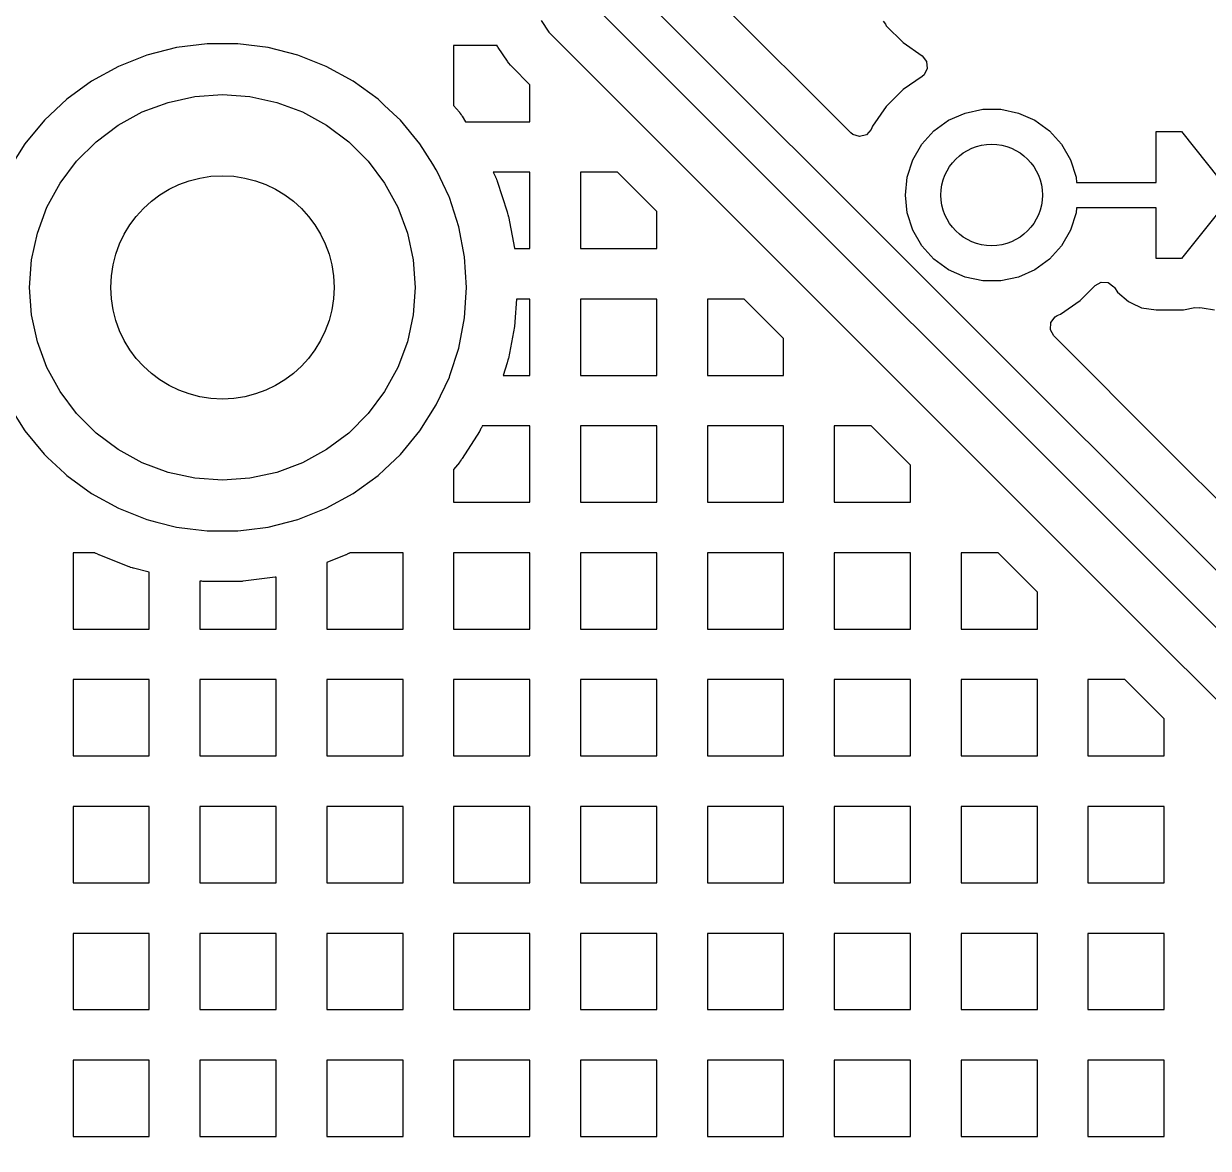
# Model space of a CAD drawing. Extents: x 2.49 to 8.57, y -5.87 to -1.87.
# Drawn here: x 7.3001 to 7.7596, y -3.6861 to -3.2498 of the extents above; entities that cross this region are included whole.
import ezdxf

# ---------------------------------------------------------------- set-up
doc = ezdxf.new("R2010")
doc.units = 0
doc.header["$MEASUREMENT"] = 0
doc.layers.add('BLACK', color=7, linetype='CONTINUOUS')

msp = doc.modelspace()

# ---------------------------------------------------------------- linework, layer by layer
at = {"layer": 'BLACK', "linetype": 'CONTINUOUS'}
for p, q in [((7.62092, -3.29218), (7.55421, -3.22546)), ((7.53307, -3.2322), (7.9804, -3.67953)), ((7.97157, -3.69297), (7.51963, -3.24103)), ((7.50076, -3.24852), (7.50378, -3.25304)), ((7.63345, -3.24878), (7.63433, -3.25003)), ((7.50378, -3.25304), (7.50378, -3.25304)), ((7.50378, -3.25304), (7.73169, -3.48095)), ((7.63433, -3.25003), (7.6347, -3.25056)), ((7.6347, -3.25056), (7.6347, -3.25056)), ((7.6347, -3.25056), (7.64128, -3.25714)), ((7.37122, -3.25757), (7.35942, -3.25906)), ((7.38311, -3.25757), (7.37122, -3.25757)), ((7.37122, -3.25757), (7.37122, -3.25757)), ((7.39491, -3.25906), (7.38311, -3.25757)), ((7.38311, -3.25757), (7.38311, -3.25757)), ((7.64128, -3.25714), (7.64128, -3.25714)), ((7.64128, -3.25714), (7.64859, -3.26225)), ((7.3479, -3.26202), (7.33685, -3.2664)), ((7.35942, -3.25906), (7.3479, -3.26202)), ((7.3479, -3.26202), (7.3479, -3.26202)), ((7.40643, -3.26202), (7.39491, -3.25906)), ((7.41748, -3.2664), (7.40643, -3.26202)), ((7.40643, -3.26202), (7.40643, -3.26202)), ((7.48369, -3.25819), (7.46686, -3.25819)), ((7.46686, -3.25819), (7.46686, -3.28147)), ((7.48381, -3.2584), (7.48369, -3.25819)), ((7.48406, -3.25881), (7.48381, -3.2584)), ((7.48419, -3.25901), (7.48406, -3.25881)), ((7.48774, -3.26433), (7.48419, -3.25901)), ((7.64859, -3.26225), (7.65031, -3.2644)), ((7.33685, -3.2664), (7.32643, -3.27213)), ((7.33685, -3.2664), (7.33685, -3.2664)), ((7.42791, -3.27213), (7.41748, -3.2664)), ((7.41748, -3.2664), (7.41748, -3.2664)), ((7.41748, -3.2664), (7.41748, -3.2664)), ((7.41748, -3.2664), (7.41748, -3.2664)), ((7.48788, -3.26453), (7.48774, -3.26433)), ((7.48817, -3.26491), (7.48788, -3.26453)), ((7.48831, -3.2651), (7.48817, -3.26491)), ((7.48892, -3.26585), (7.48831, -3.2651)), ((7.48908, -3.26603), (7.48892, -3.26585)), ((7.48941, -3.26639), (7.48908, -3.26603)), ((7.48957, -3.26656), (7.48941, -3.26639)), ((7.49646, -3.27345), (7.48957, -3.26656)), ((7.65059, -3.26714), (7.64935, -3.26959)), ((7.65031, -3.2644), (7.65059, -3.26714)), ((7.64859, -3.27025), (7.64128, -3.27537)), ((7.64935, -3.26959), (7.64859, -3.27025)), ((7.32642, -3.27213), (7.31681, -3.27912)), ((7.32643, -3.27213), (7.32642, -3.27213)), ((7.43753, -3.27912), (7.42791, -3.27213)), ((7.42791, -3.27213), (7.42791, -3.27213)), ((7.42791, -3.27213), (7.42791, -3.27213)), ((7.49646, -3.2878), (7.49646, -3.27345)), ((7.64128, -3.27537), (7.6347, -3.28195)), ((7.3168, -3.27912), (7.30814, -3.28726)), ((7.31681, -3.27912), (7.3168, -3.27912)), ((7.34609, -3.28404), (7.35609, -3.28031)), ((7.35609, -3.28031), (7.36652, -3.27804)), ((7.36652, -3.27804), (7.37717, -3.27728)), ((7.37717, -3.27728), (7.38781, -3.27804)), ((7.38781, -3.27804), (7.39824, -3.28031)), ((7.39824, -3.28031), (7.40824, -3.28404)), ((7.44002, -3.28146), (7.43753, -3.27912)), ((7.43753, -3.27912), (7.43753, -3.27912)), ((7.43753, -3.27912), (7.43753, -3.27912)), ((7.33672, -3.28915), (7.34609, -3.28404)), ((7.40824, -3.28404), (7.41761, -3.28915)), ((7.44004, -3.28147), (7.44002, -3.28146)), ((7.4449, -3.28604), (7.44004, -3.28147)), ((7.46686, -3.28147), (7.46908, -3.28416)), ((7.46908, -3.28416), (7.46917, -3.28428)), ((7.46917, -3.28428), (7.46936, -3.28452)), ((7.46936, -3.28452), (7.46946, -3.28465)), ((7.46946, -3.28465), (7.46982, -3.28515)), ((7.46982, -3.28515), (7.46991, -3.28527)), ((7.46991, -3.28527), (7.47008, -3.28553)), ((7.47008, -3.28553), (7.47016, -3.28565)), ((7.47016, -3.28565), (7.47152, -3.2878)), ((7.6347, -3.28195), (7.62937, -3.28957)), ((7.65886, -3.28727), (7.66525, -3.28443)), ((7.66525, -3.28443), (7.67209, -3.28297)), ((7.67209, -3.28297), (7.67909, -3.28297)), ((7.67909, -3.28297), (7.68593, -3.28443)), ((7.68593, -3.28443), (7.69232, -3.28727)), ((7.30814, -3.28726), (7.30056, -3.29642)), ((7.32818, -3.29555), (7.33672, -3.28915)), ((7.41761, -3.28915), (7.42615, -3.29555)), ((7.44619, -3.28726), (7.4449, -3.28604)), ((7.45375, -3.29639), (7.44619, -3.28726)), ((7.47152, -3.2878), (7.49646, -3.2878)), ((7.62937, -3.28957), (7.6288, -3.29079)), ((7.62937, -3.28957), (7.62937, -3.28957)), ((7.6532, -3.29138), (7.65886, -3.28727)), ((7.69232, -3.28727), (7.69798, -3.29138)), ((7.6217, -3.29281), (7.62092, -3.29218)), ((7.62433, -3.29361), (7.6217, -3.29281)), ((7.62698, -3.29286), (7.62433, -3.29361)), ((7.6288, -3.29079), (7.62698, -3.29286)), ((7.64852, -3.29658), (7.6532, -3.29138)), ((7.69798, -3.29138), (7.70266, -3.29658)), ((7.73937, -3.31133), (7.73937, -3.29165)), ((7.73937, -3.29165), (7.74921, -3.29165)), ((7.74921, -3.29165), (7.7689, -3.31625)), ((7.30056, -3.29642), (7.29418, -3.30646)), ((7.32063, -3.30309), (7.32818, -3.29555)), ((7.42615, -3.29555), (7.4337, -3.30309)), ((7.45378, -3.29642), (7.45375, -3.29639)), ((7.45877, -3.30429), (7.45378, -3.29642)), ((7.64502, -3.30264), (7.64852, -3.29658)), ((7.70266, -3.29658), (7.70616, -3.30264)), ((7.31424, -3.31164), (7.32063, -3.30309)), ((7.4337, -3.30309), (7.44009, -3.31164)), ((7.64286, -3.3093), (7.64502, -3.30264)), ((7.70616, -3.30264), (7.70832, -3.3093)), ((7.46015, -3.30646), (7.45877, -3.30429)), ((7.46059, -3.3074), (7.46015, -3.30646)), ((7.46263, -3.31174), (7.46059, -3.3074)), ((7.49646, -3.3074), (7.48226, -3.3074)), ((7.48226, -3.3074), (7.48308, -3.30915)), ((7.49646, -3.33701), (7.49646, -3.3074)), ((7.53041, -3.3074), (7.51607, -3.3074)), ((7.51607, -3.3074), (7.51607, -3.33701)), ((7.54568, -3.32267), (7.53041, -3.3074)), ((7.30912, -3.32101), (7.31424, -3.31164)), ((7.44009, -3.31164), (7.44521, -3.32101)), ((7.46507, -3.31691), (7.46263, -3.31174)), ((7.48308, -3.30915), (7.48315, -3.30929)), ((7.48315, -3.30929), (7.48327, -3.30958)), ((7.48327, -3.30958), (7.48333, -3.30972)), ((7.48333, -3.30972), (7.48355, -3.31029)), ((7.48355, -3.31029), (7.48361, -3.31043)), ((7.48361, -3.31043), (7.48371, -3.31072)), ((7.48371, -3.31072), (7.48376, -3.31087)), ((7.48376, -3.31087), (7.48763, -3.32277)), ((7.64213, -3.31625), (7.64286, -3.3093)), ((7.70832, -3.3093), (7.70854, -3.31133)), ((7.70854, -3.31133), (7.73937, -3.31133)), ((7.46521, -3.31722), (7.46507, -3.31691)), ((7.46889, -3.32853), (7.46521, -3.31722)), ((7.64286, -3.32321), (7.64213, -3.31625)), ((7.7689, -3.31625), (7.74921, -3.34086)), ((7.30539, -3.33101), (7.30912, -3.32101)), ((7.44521, -3.32101), (7.44894, -3.33101)), ((7.70854, -3.32117), (7.70832, -3.32321)), ((7.73937, -3.32117), (7.70854, -3.32117)), ((7.73937, -3.34086), (7.73937, -3.32117)), ((7.48763, -3.32277), (7.48767, -3.32291)), ((7.48767, -3.32291), (7.48776, -3.32321)), ((7.48776, -3.32321), (7.4878, -3.32336)), ((7.4878, -3.32336), (7.48795, -3.32395)), ((7.48795, -3.32395), (7.48799, -3.3241)), ((7.48799, -3.3241), (7.48806, -3.3244)), ((7.48806, -3.3244), (7.48809, -3.32455)), ((7.48809, -3.32455), (7.49043, -3.33684)), ((7.54568, -3.33701), (7.54568, -3.32267)), ((7.64502, -3.32987), (7.64286, -3.32321)), ((7.70832, -3.32321), (7.70616, -3.32987)), ((7.30312, -3.34143), (7.30539, -3.33101)), ((7.44894, -3.33101), (7.45121, -3.34143)), ((7.47111, -3.34021), (7.46889, -3.32853)), ((7.64852, -3.33592), (7.64502, -3.32987)), ((7.70616, -3.32987), (7.70266, -3.33592)), ((7.6532, -3.34112), (7.64852, -3.33592)), ((7.70266, -3.33592), (7.69798, -3.34112)), ((7.47186, -3.35208), (7.47111, -3.34021)), ((7.47111, -3.34021), (7.47111, -3.34021)), ((7.47111, -3.34021), (7.47111, -3.34021)), ((7.49043, -3.33684), (7.49046, -3.33699)), ((7.49046, -3.33699), (7.49046, -3.33701)), ((7.49046, -3.33701), (7.49646, -3.33701)), ((7.51607, -3.33701), (7.54568, -3.33701)), ((7.30236, -3.35208), (7.30312, -3.34143)), ((7.45121, -3.34143), (7.45197, -3.35208)), ((7.65886, -3.34524), (7.6532, -3.34112)), ((7.66525, -3.34808), (7.65886, -3.34524)), ((7.69232, -3.34524), (7.68593, -3.34808)), ((7.69798, -3.34112), (7.69232, -3.34524)), ((7.74921, -3.34086), (7.73937, -3.34086)), ((7.67209, -3.34954), (7.66525, -3.34808)), ((7.67909, -3.34954), (7.67209, -3.34954)), ((7.68593, -3.34808), (7.67909, -3.34954)), ((7.30312, -3.36273), (7.30236, -3.35208)), ((7.45197, -3.35208), (7.45121, -3.36273)), ((7.47111, -3.36395), (7.47186, -3.35208)), ((7.47186, -3.35208), (7.47186, -3.35208)), ((7.7099, -3.35714), (7.71567, -3.35137)), ((7.71567, -3.35137), (7.71808, -3.35005)), ((7.71808, -3.35005), (7.72083, -3.35025)), ((7.72083, -3.35025), (7.72303, -3.35189)), ((7.72303, -3.35189), (7.72323, -3.35218)), ((7.72323, -3.35218), (7.72433, -3.35389)), ((7.72433, -3.35389), (7.72433, -3.35389)), ((7.72433, -3.35389), (7.7286, -3.35759)), ((7.49122, -3.35661), (7.49066, -3.36549)), ((7.49646, -3.35661), (7.49122, -3.35661)), ((7.49646, -3.38622), (7.49646, -3.35661)), ((7.54568, -3.35661), (7.51607, -3.35661)), ((7.51607, -3.35661), (7.51607, -3.38622)), ((7.54568, -3.38622), (7.54568, -3.35661)), ((7.57962, -3.35661), (7.56528, -3.35661)), ((7.56528, -3.35661), (7.56528, -3.38622)), ((7.59489, -3.37188), (7.57962, -3.35661)), ((7.70228, -3.36248), (7.7099, -3.35714)), ((7.7286, -3.35759), (7.72861, -3.3576)), ((7.72861, -3.3576), (7.72974, -3.35812)), ((7.72974, -3.35812), (7.73376, -3.35996)), ((7.30539, -3.37316), (7.30312, -3.36273)), ((7.45121, -3.36273), (7.44894, -3.37316)), ((7.69854, -3.36576), (7.70019, -3.36356)), ((7.70019, -3.36356), (7.70105, -3.36305)), ((7.70105, -3.36305), (7.70228, -3.36248)), ((7.73376, -3.35996), (7.73376, -3.35996)), ((7.73376, -3.35996), (7.73376, -3.35996)), ((7.73376, -3.35996), (7.73937, -3.36076)), ((7.73937, -3.36076), (7.73937, -3.36076)), ((7.73937, -3.36076), (7.74921, -3.36076)), ((7.74921, -3.36076), (7.74929, -3.36076)), ((7.74929, -3.36076), (7.74999, -3.36075)), ((7.74999, -3.36075), (7.75444, -3.35993)), ((7.75444, -3.35993), (7.75604, -3.36001)), ((7.75604, -3.36001), (7.75606, -3.35991)), ((7.75606, -3.35991), (7.75722, -3.36007)), ((7.75722, -3.36007), (7.76201, -3.36076)), ((7.46889, -3.37563), (7.47111, -3.36395)), ((7.47111, -3.36395), (7.47111, -3.36395)), ((7.49043, -3.36732), (7.48809, -3.37961)), ((7.49046, -3.36717), (7.49043, -3.36732)), ((7.4905, -3.36686), (7.49046, -3.36717)), ((7.49053, -3.36671), (7.4905, -3.36686)), ((7.4906, -3.3661), (7.49053, -3.36671)), ((7.49062, -3.36595), (7.4906, -3.3661)), ((7.49065, -3.36564), (7.49062, -3.36595)), ((7.49066, -3.36549), (7.49065, -3.36564)), ((7.69835, -3.36851), (7.69854, -3.36576)), ((7.59489, -3.38622), (7.59489, -3.37188)), ((7.69966, -3.37092), (7.69835, -3.36851)), ((7.74315, -3.41441), (7.69966, -3.37092)), ((7.30912, -3.38315), (7.30539, -3.37316)), ((7.44894, -3.37316), (7.44521, -3.38315)), ((7.46544, -3.38622), (7.46889, -3.37563)), ((7.48763, -3.3814), (7.48606, -3.38622)), ((7.48767, -3.38125), (7.48763, -3.3814)), ((7.48776, -3.38095), (7.48767, -3.38125)), ((7.4878, -3.3808), (7.48776, -3.38095)), ((7.48795, -3.38021), (7.4878, -3.3808)), ((7.48799, -3.38006), (7.48795, -3.38021)), ((7.48806, -3.37976), (7.48799, -3.38006)), ((7.48809, -3.37961), (7.48806, -3.37976)), ((7.31424, -3.39252), (7.30912, -3.38315)), ((7.44521, -3.38315), (7.44009, -3.39252)), ((7.46521, -3.38694), (7.46544, -3.38622)), ((7.48606, -3.38622), (7.49646, -3.38622)), ((7.51607, -3.38622), (7.54568, -3.38622)), ((7.56528, -3.38622), (7.59489, -3.38622)), ((7.46015, -3.3977), (7.46521, -3.38694)), ((7.32063, -3.40107), (7.31424, -3.39252)), ((7.44009, -3.39252), (7.4337, -3.40107)), ((7.29418, -3.3977), (7.30056, -3.40774)), ((7.45378, -3.40774), (7.46015, -3.3977)), ((7.32818, -3.40861), (7.32063, -3.40107)), ((7.4337, -3.40107), (7.42615, -3.40861)), ((7.30056, -3.40774), (7.30056, -3.40774)), ((7.30056, -3.40774), (7.30056, -3.40774)), ((7.30056, -3.40774), (7.30808, -3.41684)), ((7.33672, -3.41501), (7.32818, -3.40861)), ((7.42615, -3.40861), (7.41761, -3.41501)), ((7.44619, -3.4169), (7.45378, -3.40774)), ((7.47687, -3.40795), (7.47016, -3.41851)), ((7.47695, -3.40781), (7.47687, -3.40795)), ((7.4771, -3.40755), (7.47695, -3.40781)), ((7.47718, -3.40741), (7.4771, -3.40755)), ((7.47748, -3.40688), (7.47718, -3.40741)), ((7.47755, -3.40674), (7.47748, -3.40688)), ((7.47769, -3.40646), (7.47755, -3.40674)), ((7.47776, -3.40633), (7.47769, -3.40646)), ((7.47799, -3.40583), (7.47776, -3.40633)), ((7.49646, -3.40583), (7.47799, -3.40583)), ((7.49646, -3.43543), (7.49646, -3.40583)), ((7.54568, -3.40583), (7.51607, -3.40583)), ((7.51607, -3.40583), (7.51607, -3.43543)), ((7.54568, -3.43543), (7.54568, -3.40583)), ((7.59489, -3.40583), (7.56528, -3.40583)), ((7.56528, -3.40583), (7.56528, -3.43543)), ((7.59489, -3.43543), (7.59489, -3.40583)), ((7.62884, -3.40583), (7.61449, -3.40583)), ((7.61449, -3.40583), (7.61449, -3.43543)), ((7.6441, -3.42109), (7.62884, -3.40583)), ((7.30808, -3.41684), (7.30814, -3.4169)), ((7.30814, -3.4169), (7.30934, -3.41804)), ((7.30934, -3.41804), (7.316, -3.42429)), ((7.34609, -3.42012), (7.33672, -3.41501)), ((7.41761, -3.41501), (7.40824, -3.42012)), ((7.44004, -3.42269), (7.44619, -3.4169)), ((7.46991, -3.41889), (7.46982, -3.41902)), ((7.47008, -3.41863), (7.46991, -3.41889)), ((7.47016, -3.41851), (7.47008, -3.41863)), ((7.78378, -3.45504), (7.74315, -3.41441)), ((7.35609, -3.42385), (7.34609, -3.42012)), ((7.40824, -3.42012), (7.39824, -3.42385)), ((7.43753, -3.42504), (7.44004, -3.42269)), ((7.46908, -3.42), (7.46686, -3.42269)), ((7.46686, -3.42269), (7.46686, -3.43543)), ((7.46917, -3.41988), (7.46908, -3.42)), ((7.46936, -3.41964), (7.46917, -3.41988)), ((7.46946, -3.41951), (7.46936, -3.41964)), ((7.46982, -3.41902), (7.46946, -3.41951)), ((7.6441, -3.43543), (7.6441, -3.42109)), ((7.316, -3.42429), (7.3168, -3.42504)), ((7.3168, -3.42504), (7.31681, -3.42504)), ((7.31681, -3.42504), (7.32642, -3.43203)), ((7.36652, -3.42612), (7.35609, -3.42385)), ((7.37717, -3.42688), (7.36652, -3.42612)), ((7.38781, -3.42612), (7.37717, -3.42688)), ((7.39824, -3.42385), (7.38781, -3.42612)), ((7.42791, -3.43203), (7.43753, -3.42504)), ((7.32642, -3.43203), (7.32643, -3.43203)), ((7.32643, -3.43203), (7.32643, -3.43203)), ((7.32643, -3.43203), (7.33685, -3.43776)), ((7.41748, -3.43776), (7.42791, -3.43203)), ((7.46686, -3.43543), (7.49646, -3.43543)), ((7.51607, -3.43543), (7.54568, -3.43543)), ((7.56528, -3.43543), (7.59489, -3.43543)), ((7.61449, -3.43543), (7.6441, -3.43543)), ((7.33685, -3.43776), (7.33685, -3.43776)), ((7.33685, -3.43776), (7.33685, -3.43776)), ((7.33685, -3.43776), (7.33685, -3.43776)), ((7.33685, -3.43776), (7.3479, -3.44214)), ((7.40643, -3.44214), (7.41748, -3.43776)), ((7.41748, -3.43776), (7.41748, -3.43776)), ((7.41748, -3.43776), (7.41748, -3.43776)), ((7.41748, -3.43776), (7.41748, -3.43776)), ((7.3479, -3.44214), (7.3479, -3.44214)), ((7.3479, -3.44214), (7.35174, -3.44313)), ((7.35174, -3.44313), (7.35942, -3.4451)), ((7.35942, -3.4451), (7.36466, -3.44576)), ((7.36466, -3.44576), (7.37122, -3.44659)), ((7.38311, -3.44659), (7.38655, -3.44615)), ((7.38655, -3.44615), (7.39491, -3.4451)), ((7.39491, -3.4451), (7.40643, -3.44214)), ((7.40643, -3.44214), (7.40643, -3.44214)), ((7.37122, -3.44659), (7.37122, -3.44659)), ((7.37122, -3.44659), (7.37122, -3.44659)), ((7.37122, -3.44659), (7.37122, -3.44659)), ((7.37122, -3.44659), (7.38311, -3.44659)), ((7.38311, -3.44659), (7.38311, -3.44659)), ((7.38311, -3.44659), (7.38311, -3.44659)), ((7.38311, -3.44659), (7.38311, -3.44659)), ((7.32758, -3.45504), (7.31922, -3.45504)), ((7.31922, -3.45504), (7.31922, -3.48465)), ((7.32767, -3.45509), (7.32758, -3.45504)), ((7.32781, -3.45516), (7.32767, -3.45509)), ((7.32808, -3.4553), (7.32781, -3.45516)), ((7.32822, -3.45537), (7.32808, -3.4553)), ((7.32878, -3.45563), (7.32822, -3.45537)), ((7.32892, -3.4557), (7.32878, -3.45563)), ((7.42555, -3.45563), (7.42541, -3.4557)), ((7.42611, -3.45537), (7.42555, -3.45563)), ((7.42625, -3.4553), (7.42611, -3.45537)), ((7.42653, -3.45516), (7.42625, -3.4553)), ((7.42666, -3.45509), (7.42653, -3.45516)), ((7.42676, -3.45504), (7.42666, -3.45509)), ((7.44725, -3.45504), (7.42676, -3.45504)), ((7.44725, -3.48465), (7.44725, -3.45504)), ((7.49646, -3.45504), (7.46686, -3.45504)), ((7.46686, -3.45504), (7.46686, -3.48465)), ((7.49646, -3.48465), (7.49646, -3.45504)), ((7.54568, -3.45504), (7.51607, -3.45504)), ((7.51607, -3.45504), (7.51607, -3.48465)), ((7.54568, -3.48465), (7.54568, -3.45504)), ((7.59489, -3.45504), (7.56528, -3.45504)), ((7.56528, -3.45504), (7.56528, -3.48465)), ((7.59489, -3.48465), (7.59489, -3.45504)), ((7.6441, -3.45504), (7.61449, -3.45504)), ((7.61449, -3.45504), (7.61449, -3.48465)), ((7.6441, -3.48465), (7.6441, -3.45504)), ((7.67805, -3.45504), (7.66371, -3.45504)), ((7.66371, -3.45504), (7.66371, -3.48465)), ((7.69331, -3.4703), (7.67805, -3.45504)), ((7.3292, -3.45582), (7.32892, -3.4557)), ((7.32934, -3.45588), (7.3292, -3.45582)), ((7.33669, -3.45879), (7.32934, -3.45588)), ((7.34097, -3.46048), (7.33669, -3.45879)), ((7.42499, -3.45588), (7.41764, -3.45879)), ((7.41764, -3.45879), (7.41764, -3.48465)), ((7.42513, -3.45582), (7.42499, -3.45588)), ((7.42541, -3.4557), (7.42513, -3.45582)), ((7.34112, -3.46054), (7.34097, -3.46048)), ((7.34141, -3.46064), (7.34112, -3.46054)), ((7.34155, -3.46069), (7.34141, -3.46064)), ((7.34214, -3.46088), (7.34155, -3.46069)), ((7.34228, -3.46093), (7.34214, -3.46088)), ((7.34258, -3.46101), (7.34228, -3.46093)), ((7.34273, -3.46105), (7.34258, -3.46101)), ((7.34882, -3.46262), (7.34273, -3.46105)), ((7.34882, -3.466), (7.34882, -3.46262)), ((7.39767, -3.46451), (7.38526, -3.46608)), ((7.39782, -3.46449), (7.39767, -3.46451)), ((7.39804, -3.46446), (7.39782, -3.46449)), ((7.39804, -3.48465), (7.39804, -3.46446)), ((7.34882, -3.48465), (7.34882, -3.466)), ((7.36907, -3.46608), (7.36843, -3.466)), ((7.36843, -3.466), (7.36843, -3.48465)), ((7.36922, -3.4661), (7.36907, -3.46608)), ((7.36953, -3.46612), (7.36922, -3.4661)), ((7.36968, -3.46614), (7.36953, -3.46612)), ((7.3703, -3.46618), (7.36968, -3.46614)), ((7.37045, -3.46618), (7.3703, -3.46618)), ((7.37076, -3.46619), (7.37045, -3.46618)), ((7.37091, -3.46619), (7.37076, -3.46619)), ((7.38342, -3.46619), (7.37091, -3.46619)), ((7.38357, -3.46619), (7.38342, -3.46619)), ((7.38388, -3.46618), (7.38357, -3.46619)), ((7.38403, -3.46618), (7.38388, -3.46618)), ((7.38465, -3.46614), (7.38403, -3.46618)), ((7.3848, -3.46612), (7.38465, -3.46614)), ((7.38511, -3.4661), (7.3848, -3.46612)), ((7.38526, -3.46608), (7.38511, -3.4661)), ((7.69331, -3.48465), (7.69331, -3.4703)), ((7.73169, -3.48095), (7.95956, -3.70882)), ((7.31922, -3.48465), (7.34882, -3.48465)), ((7.36843, -3.48465), (7.39804, -3.48465)), ((7.41764, -3.48465), (7.44725, -3.48465)), ((7.46686, -3.48465), (7.49646, -3.48465)), ((7.51607, -3.48465), (7.54568, -3.48465)), ((7.56528, -3.48465), (7.59489, -3.48465)), ((7.61449, -3.48465), (7.6441, -3.48465)), ((7.66371, -3.48465), (7.69331, -3.48465)), ((7.34882, -3.50425), (7.31922, -3.50425)), ((7.31922, -3.50425), (7.31922, -3.53386)), ((7.34882, -3.53386), (7.34882, -3.50425)), ((7.39804, -3.50425), (7.36843, -3.50425)), ((7.36843, -3.50425), (7.36843, -3.53386)), ((7.39804, -3.53386), (7.39804, -3.50425)), ((7.44725, -3.50425), (7.41764, -3.50425)), ((7.41764, -3.50425), (7.41764, -3.53386)), ((7.44725, -3.53386), (7.44725, -3.50425)), ((7.49646, -3.50425), (7.46686, -3.50425)), ((7.46686, -3.50425), (7.46686, -3.53386)), ((7.49646, -3.53386), (7.49646, -3.50425)), ((7.54568, -3.50425), (7.51607, -3.50425)), ((7.51607, -3.50425), (7.51607, -3.53386)), ((7.54568, -3.53386), (7.54568, -3.50425)), ((7.59489, -3.50425), (7.56528, -3.50425)), ((7.56528, -3.50425), (7.56528, -3.53386)), ((7.59489, -3.53386), (7.59489, -3.50425)), ((7.6441, -3.50425), (7.61449, -3.50425)), ((7.61449, -3.50425), (7.61449, -3.53386)), ((7.6441, -3.53386), (7.6441, -3.50425)), ((7.69331, -3.50425), (7.66371, -3.50425)), ((7.66371, -3.50425), (7.66371, -3.53386)), ((7.69331, -3.53386), (7.69331, -3.50425)), ((7.72726, -3.50425), (7.71292, -3.50425)), ((7.71292, -3.50425), (7.71292, -3.53386)), ((7.74253, -3.51952), (7.72726, -3.50425)), ((7.74253, -3.53386), (7.74253, -3.51952)), ((7.31922, -3.53386), (7.34882, -3.53386)), ((7.36843, -3.53386), (7.39804, -3.53386)), ((7.41764, -3.53386), (7.44725, -3.53386)), ((7.46686, -3.53386), (7.49646, -3.53386)), ((7.51607, -3.53386), (7.54568, -3.53386)), ((7.56528, -3.53386), (7.59489, -3.53386)), ((7.61449, -3.53386), (7.6441, -3.53386)), ((7.66371, -3.53386), (7.69331, -3.53386)), ((7.71292, -3.53386), (7.74253, -3.53386)), ((7.34882, -3.55347), (7.31922, -3.55347)), ((7.31922, -3.55347), (7.31922, -3.58307)), ((7.34882, -3.58307), (7.34882, -3.55347)), ((7.39804, -3.55347), (7.36843, -3.55347)), ((7.36843, -3.55347), (7.36843, -3.58307)), ((7.39804, -3.58307), (7.39804, -3.55347)), ((7.44725, -3.55347), (7.41764, -3.55347)), ((7.41764, -3.55347), (7.41764, -3.58307)), ((7.44725, -3.58307), (7.44725, -3.55347)), ((7.49646, -3.55347), (7.46686, -3.55347)), ((7.46686, -3.55347), (7.46686, -3.58307)), ((7.49646, -3.58307), (7.49646, -3.55347)), ((7.54568, -3.55347), (7.51607, -3.55347)), ((7.51607, -3.55347), (7.51607, -3.58307)), ((7.54568, -3.58307), (7.54568, -3.55347)), ((7.59489, -3.55347), (7.56528, -3.55347)), ((7.56528, -3.55347), (7.56528, -3.58307)), ((7.59489, -3.58307), (7.59489, -3.55347)), ((7.6441, -3.55347), (7.61449, -3.55347)), ((7.61449, -3.55347), (7.61449, -3.58307)), ((7.6441, -3.58307), (7.6441, -3.55347)), ((7.69331, -3.55347), (7.66371, -3.55347)), ((7.66371, -3.55347), (7.66371, -3.58307)), ((7.69331, -3.58307), (7.69331, -3.55347)), ((7.74253, -3.55347), (7.71292, -3.55347)), ((7.71292, -3.55347), (7.71292, -3.58307)), ((7.74253, -3.58307), (7.74253, -3.55347)), ((7.31922, -3.58307), (7.34882, -3.58307)), ((7.36843, -3.58307), (7.39804, -3.58307)), ((7.41764, -3.58307), (7.44725, -3.58307)), ((7.46686, -3.58307), (7.49646, -3.58307)), ((7.51607, -3.58307), (7.54568, -3.58307)), ((7.56528, -3.58307), (7.59489, -3.58307)), ((7.61449, -3.58307), (7.6441, -3.58307)), ((7.66371, -3.58307), (7.69331, -3.58307)), ((7.71292, -3.58307), (7.74253, -3.58307)), ((7.34882, -3.60268), (7.31922, -3.60268)), ((7.31922, -3.60268), (7.31922, -3.63228)), ((7.34882, -3.63228), (7.34882, -3.60268)), ((7.39804, -3.60268), (7.36843, -3.60268)), ((7.36843, -3.60268), (7.36843, -3.63228)), ((7.39804, -3.63228), (7.39804, -3.60268)), ((7.44725, -3.60268), (7.41764, -3.60268)), ((7.41764, -3.60268), (7.41764, -3.63228)), ((7.44725, -3.63228), (7.44725, -3.60268)), ((7.49646, -3.60268), (7.46686, -3.60268)), ((7.46686, -3.60268), (7.46686, -3.63228)), ((7.49646, -3.63228), (7.49646, -3.60268)), ((7.54568, -3.60268), (7.51607, -3.60268)), ((7.51607, -3.60268), (7.51607, -3.63228)), ((7.54568, -3.63228), (7.54568, -3.60268)), ((7.59489, -3.60268), (7.56528, -3.60268)), ((7.56528, -3.60268), (7.56528, -3.63228)), ((7.59489, -3.63228), (7.59489, -3.60268)), ((7.6441, -3.60268), (7.61449, -3.60268)), ((7.61449, -3.60268), (7.61449, -3.63228)), ((7.6441, -3.63228), (7.6441, -3.60268)), ((7.69331, -3.60268), (7.66371, -3.60268)), ((7.66371, -3.60268), (7.66371, -3.63228)), ((7.69331, -3.63228), (7.69331, -3.60268)), ((7.74253, -3.60268), (7.71292, -3.60268)), ((7.71292, -3.60268), (7.71292, -3.63228)), ((7.74253, -3.63228), (7.74253, -3.60268)), ((7.31922, -3.63228), (7.34882, -3.63228)), ((7.36843, -3.63228), (7.39804, -3.63228)), ((7.41764, -3.63228), (7.44725, -3.63228)), ((7.46686, -3.63228), (7.49646, -3.63228)), ((7.51607, -3.63228), (7.54568, -3.63228)), ((7.56528, -3.63228), (7.59489, -3.63228)), ((7.61449, -3.63228), (7.6441, -3.63228)), ((7.66371, -3.63228), (7.69331, -3.63228)), ((7.71292, -3.63228), (7.74253, -3.63228)), ((7.34882, -3.65189), (7.31922, -3.65189)), ((7.31922, -3.65189), (7.31922, -3.6815)), ((7.34882, -3.6815), (7.34882, -3.65189)), ((7.39804, -3.65189), (7.36843, -3.65189)), ((7.36843, -3.65189), (7.36843, -3.6815)), ((7.39804, -3.6815), (7.39804, -3.65189)), ((7.44725, -3.65189), (7.41764, -3.65189)), ((7.41764, -3.65189), (7.41764, -3.6815)), ((7.44725, -3.6815), (7.44725, -3.65189)), ((7.49646, -3.65189), (7.46686, -3.65189)), ((7.46686, -3.65189), (7.46686, -3.6815)), ((7.49646, -3.6815), (7.49646, -3.65189)), ((7.54568, -3.65189), (7.51607, -3.65189)), ((7.51607, -3.65189), (7.51607, -3.6815)), ((7.54568, -3.6815), (7.54568, -3.65189)), ((7.59489, -3.65189), (7.56528, -3.65189)), ((7.56528, -3.65189), (7.56528, -3.6815)), ((7.59489, -3.6815), (7.59489, -3.65189)), ((7.6441, -3.65189), (7.61449, -3.65189)), ((7.61449, -3.65189), (7.61449, -3.6815)), ((7.6441, -3.6815), (7.6441, -3.65189)), ((7.69331, -3.65189), (7.66371, -3.65189)), ((7.66371, -3.65189), (7.66371, -3.6815)), ((7.69331, -3.6815), (7.69331, -3.65189)), ((7.74253, -3.65189), (7.71292, -3.65189)), ((7.71292, -3.65189), (7.71292, -3.6815)), ((7.74253, -3.6815), (7.74253, -3.65189)), ((7.31922, -3.6815), (7.34882, -3.6815)), ((7.36843, -3.6815), (7.39804, -3.6815)), ((7.41764, -3.6815), (7.44725, -3.6815)), ((7.46686, -3.6815), (7.49646, -3.6815)), ((7.51607, -3.6815), (7.54568, -3.6815)), ((7.56528, -3.6815), (7.59489, -3.6815)), ((7.61449, -3.6815), (7.6441, -3.6815)), ((7.66371, -3.6815), (7.69331, -3.6815)), ((7.71292, -3.6815), (7.74253, -3.6815))]:
    msp.add_line(p, q, dxfattribs=at)
at = {"layer": 'BLACK'}
for centre, radius in [((7.67559, -3.31625), 0.01969), ((7.37717, -3.35208), 0.04331)]:
    msp.add_circle(centre, radius, dxfattribs=at)

doc.saveas('drawing.dxf')
